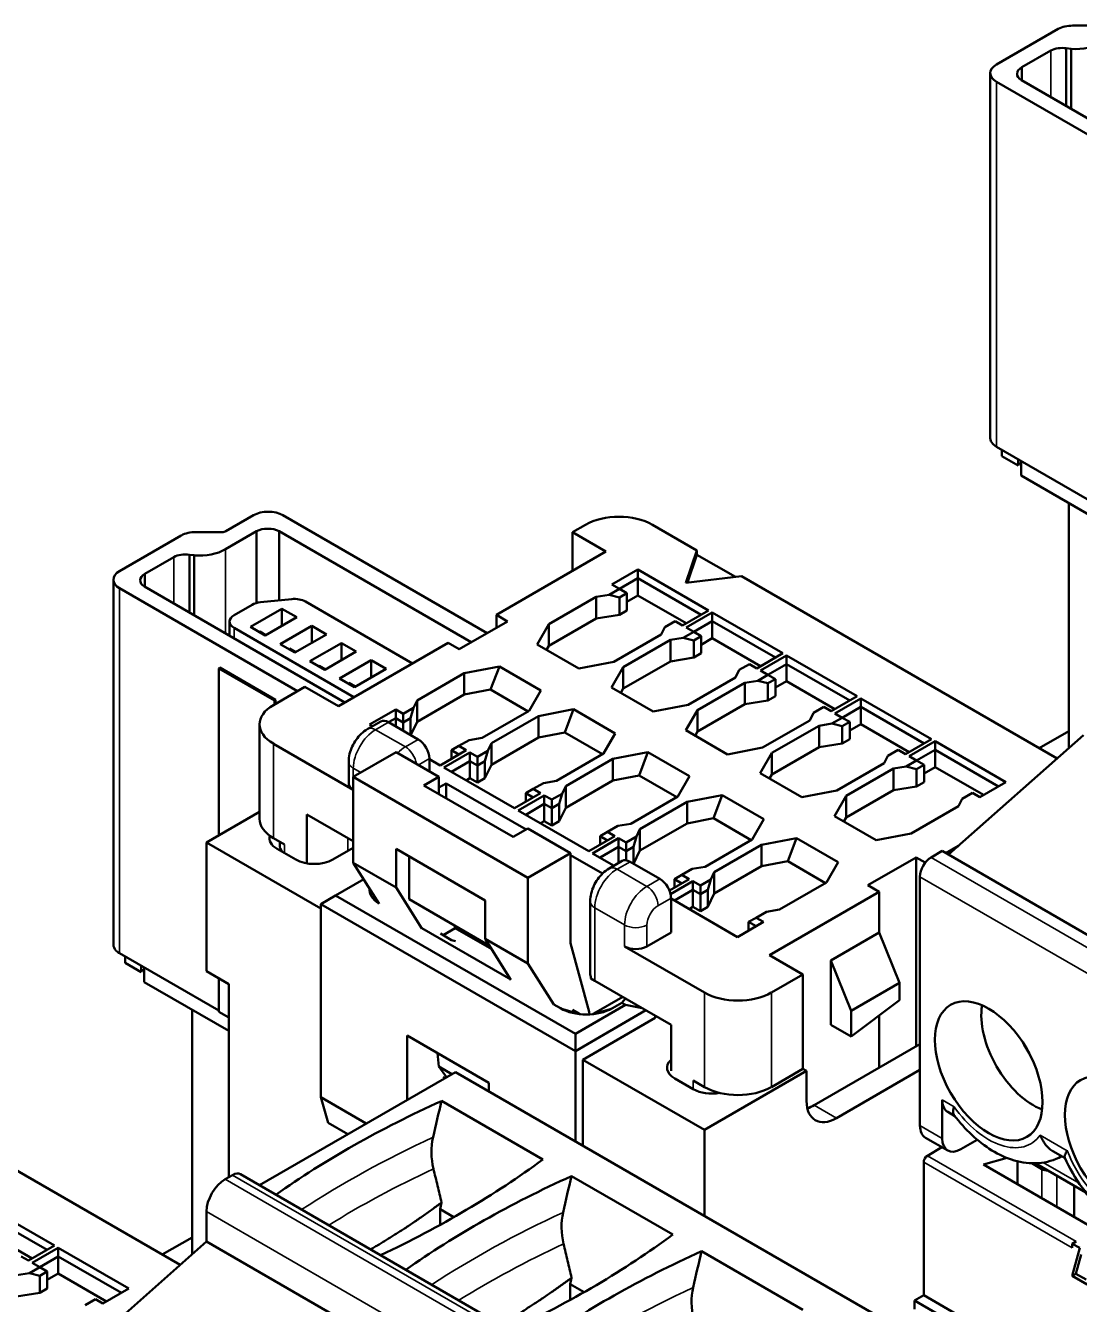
# Model space of a CAD drawing. Header units: millimetres. Extents: x 3118 to 4801, y 919 to 1849.
# Drawn here: x 4009.22 to 4029.27, y 1697.5 to 1721.82 of the extents above; entities that cross this region are included whole.
import ezdxf

# ---------------------------------------------------------------- set-up
doc = ezdxf.new("R2010")
doc.units = ezdxf.units.MM
doc.header["$LTSCALE"] = 1.8
doc.layers.add('외형선(ISO)', color=7, linetype='Continuous', lineweight=50)
doc.layers.add('좁은 외형선(ISO)', color=7, linetype='Continuous', lineweight=35)

msp = doc.modelspace()

# ---------------------------------------------------------------- linework, layer by layer
at = {"layer": '외형선(ISO)'}
for p, q in [((4027.693, 1721.079), (4028.871, 1721.759)), ((4029.646, 1721.821), (4029.145, 1721.822)), ((4028.178, 1721.028), (4028.729, 1721.346)), ((4029.024, 1721.39), (4029.024, 1720.292)), ((4029.024, 1721.39), (4029.117, 1721.379)), ((4029.117, 1721.379), (4029.117, 1720.239)), ((4027.577, 1720.917), (4027.577, 1713.974)), ((4028.178, 1721.028), (4028.178, 1720.781)), ((4031.083, 1718.797), (4027.696, 1720.753)), ((4031.984, 1718.583), (4028.173, 1720.784)), ((4027.696, 1713.808), (4029.584, 1712.719)), ((4027.8, 1713.629), (4027.8, 1713.749)), ((4028.105, 1713.453), (4027.8, 1713.629)), ((4028.105, 1713.573), (4028.105, 1713.453)), ((4028.165, 1713.538), (4028.165, 1713.262)), ((4028.165, 1713.262), (4029.775, 1712.332)), ((4029.075, 1712.737), (4029.075, 1708.081)), ((4013.555, 1712.507), (4013.03, 1712.204)), ((4014.117, 1712.507), (4018.001, 1710.265)), ((4011.006, 1711.444), (4012.183, 1712.124)), ((4012.959, 1712.186), (4012.457, 1712.187)), ((4013.021, 1711.86), (4013.615, 1712.203)), ((4013.615, 1712.203), (4013.615, 1710.838)), ((4014.043, 1712.203), (4014.043, 1710.889)), ((4014.043, 1712.203), (4017.701, 1710.091)), ((4019.875, 1712.327), (4019.628, 1712.184)), ((4019.628, 1711.449), (4019.628, 1712.184)), ((4019.628, 1712.184), (4020.264, 1711.816)), ((4021.148, 1712.327), (4021.996, 1711.837)), ((4011.49, 1711.393), (4012.041, 1711.712)), ((4012.336, 1711.756), (4012.336, 1710.658)), ((4012.336, 1711.756), (4012.429, 1711.745)), ((4012.429, 1711.745), (4012.429, 1710.604)), ((4018.178, 1710.612), (4020.264, 1711.816)), ((4021.996, 1711.837), (4021.784, 1711.224)), ((4021.996, 1711.755), (4021.814, 1711.228)), ((4021.996, 1711.837), (4021.996, 1711.755)), ((4022.727, 1711.333), (4021.996, 1711.755)), ((4011.49, 1711.393), (4011.49, 1711.146)), ((4020.872, 1711.473), (4020.377, 1711.188)), ((4022.216, 1710.698), (4020.872, 1711.473)), ((4020.872, 1711.473), (4020.872, 1711.31)), ((4010.89, 1711.282), (4010.89, 1704.34)), ((4015.297, 1708.948), (4011.485, 1711.149)), ((4020.377, 1711.188), (4020.519, 1711.106)), ((4020.872, 1711.31), (4020.519, 1711.106)), ((4020.872, 1711.31), (4020.872, 1710.983)), ((4022.074, 1710.616), (4020.872, 1711.31)), ((4021.784, 1711.224), (4022.845, 1711.347)), ((4022.845, 1711.347), (4028.848, 1707.881)), ((4014.395, 1709.163), (4011.009, 1711.118)), ((4014.284, 1710.914), (4013.69, 1710.853)), ((4019.179, 1710.434), (4020.077, 1710.953)), ((4020.322, 1710.993), (4020.077, 1710.953)), ((4020.077, 1710.953), (4020.077, 1710.545)), ((4020.519, 1711.106), (4020.322, 1710.993)), ((4020.322, 1710.993), (4020.519, 1710.943)), ((4020.519, 1711.106), (4020.66, 1711.024)), ((4020.66, 1711.024), (4020.519, 1710.943)), ((4020.519, 1710.943), (4020.519, 1710.616)), ((4020.66, 1711.024), (4020.66, 1710.698)), ((4020.872, 1710.983), (4020.66, 1710.861)), ((4021.791, 1710.453), (4020.872, 1710.983)), ((4013.531, 1710.804), (4013.19, 1710.607)), ((4013.497, 1710.383), (4014.098, 1710.73)), ((4014.098, 1710.404), (4014.098, 1710.73)), ((4014.098, 1710.73), (4014.381, 1710.567)), ((4016.581, 1709.69), (4014.546, 1710.864)), ((4020.66, 1710.698), (4020.519, 1710.616)), ((4021.721, 1710.412), (4022.216, 1710.698)), ((4022.286, 1710.657), (4021.791, 1710.371)), ((4023.63, 1709.881), (4022.286, 1710.657)), ((4022.286, 1710.657), (4022.286, 1710.494)), ((4013.103, 1710.485), (4013.103, 1710.215)), ((4014.381, 1710.567), (4013.78, 1710.22)), ((4014.063, 1710.057), (4014.664, 1710.404)), ((4014.664, 1710.077), (4014.664, 1710.404)), ((4014.664, 1710.404), (4014.947, 1710.241)), ((4017.471, 1709.959), (4018.39, 1710.489)), ((4018.178, 1710.612), (4018.178, 1710.367)), ((4018.39, 1710.489), (4018.178, 1710.612)), ((4018.956, 1710.049), (4019.179, 1710.434)), ((4019.179, 1710.026), (4020.077, 1710.545)), ((4019.179, 1710.434), (4019.179, 1710.026)), ((4020.519, 1710.616), (4020.077, 1710.545)), ((4021.383, 1710.38), (4021.579, 1710.494)), ((4021.579, 1710.494), (4021.721, 1710.412)), ((4022.286, 1710.494), (4021.933, 1710.289)), ((4022.286, 1710.494), (4022.286, 1710.167)), ((4023.488, 1709.8), (4022.286, 1710.494)), ((4013.19, 1710.364), (4015.469, 1709.048)), ((4013.78, 1710.22), (4013.497, 1710.383)), ((4013.675, 1710.297), (4013.66, 1710.289)), ((4013.675, 1710.297), (4013.794, 1710.228)), ((4014.947, 1710.241), (4014.345, 1709.894)), ((4021.314, 1710.238), (4020.416, 1709.72)), ((4021.314, 1710.238), (4021.383, 1710.38)), ((4021.736, 1710.176), (4021.491, 1710.136)), ((4021.933, 1710.289), (4021.736, 1710.176)), ((4021.736, 1710.176), (4021.933, 1710.126)), ((4021.791, 1710.371), (4021.933, 1710.289)), ((4021.933, 1710.289), (4022.074, 1710.208)), ((4022.074, 1710.208), (4021.933, 1710.126)), ((4022.074, 1710.208), (4022.074, 1709.881)), ((4022.286, 1710.167), (4022.074, 1710.044)), ((4023.206, 1709.636), (4022.286, 1710.167)), ((4014.345, 1709.894), (4014.063, 1710.057)), ((4014.24, 1709.971), (4014.226, 1709.962)), ((4014.24, 1709.971), (4014.36, 1709.902)), ((4014.628, 1709.73), (4015.229, 1710.077)), ((4015.512, 1709.914), (4014.911, 1709.567)), ((4015.173, 1708.877), (4017.259, 1710.081)), ((4015.229, 1709.751), (4015.229, 1710.077)), ((4015.229, 1710.077), (4015.512, 1709.914)), ((4017.259, 1710.081), (4017.471, 1709.959)), ((4019.748, 1709.591), (4018.956, 1710.049)), ((4019.133, 1709.947), (4019.179, 1710.026)), ((4020.593, 1709.618), (4021.491, 1710.136)), ((4021.491, 1710.136), (4021.491, 1709.728)), ((4021.933, 1710.126), (4021.933, 1709.8)), ((4014.911, 1709.567), (4014.628, 1709.73)), ((4015.194, 1709.404), (4015.795, 1709.751)), ((4015.795, 1709.424), (4015.795, 1709.751)), ((4015.795, 1709.751), (4016.078, 1709.587)), ((4020.416, 1709.72), (4019.748, 1709.591)), ((4020.593, 1709.21), (4021.491, 1709.728)), ((4021.933, 1709.8), (4021.491, 1709.728)), ((4022.074, 1709.881), (4021.933, 1709.8)), ((4022.797, 1709.564), (4022.993, 1709.677)), ((4022.993, 1709.677), (4023.135, 1709.595)), ((4023.135, 1709.595), (4023.63, 1709.881)), ((4023.701, 1709.84), (4023.206, 1709.555)), ((4023.701, 1709.677), (4023.347, 1709.473)), ((4025.044, 1709.065), (4023.701, 1709.84)), ((4023.701, 1709.84), (4023.701, 1709.677)), ((4023.701, 1709.677), (4023.701, 1709.35)), ((4024.903, 1708.983), (4023.701, 1709.677)), ((4012.917, 1709.608), (4012.896, 1709.595)), ((4012.896, 1709.595), (4013.957, 1708.983)), ((4012.896, 1706.419), (4012.896, 1709.595)), ((4012.917, 1709.608), (4013.978, 1708.995)), ((4014.806, 1709.644), (4014.792, 1709.636)), ((4014.806, 1709.644), (4014.925, 1709.575)), ((4016.078, 1709.587), (4015.477, 1709.24)), ((4016.668, 1708.985), (4017.566, 1709.504)), ((4017.566, 1709.504), (4018.235, 1709.632)), ((4017.566, 1709.504), (4017.566, 1709.095)), ((4018.065, 1709.191), (4018.235, 1709.632)), ((4018.235, 1709.632), (4019.027, 1709.175)), ((4020.37, 1709.232), (4020.593, 1709.618)), ((4020.593, 1709.618), (4020.593, 1709.21)), ((4022.728, 1709.422), (4021.83, 1708.903)), ((4022.728, 1709.422), (4022.797, 1709.564)), ((4023.347, 1709.473), (4023.151, 1709.36)), ((4023.206, 1709.555), (4023.347, 1709.473)), ((4023.347, 1709.473), (4023.488, 1709.391)), ((4014.536, 1709.244), (4013.935, 1708.897)), ((4014.536, 1709.244), (4015.173, 1708.877)), ((4015.477, 1709.24), (4015.194, 1709.404)), ((4015.372, 1709.317), (4015.358, 1709.309)), ((4015.372, 1709.317), (4015.491, 1709.248)), ((4017.566, 1709.095), (4018.065, 1709.191)), ((4018.065, 1709.191), (4018.783, 1708.777)), ((4021.162, 1708.775), (4020.37, 1709.232)), ((4020.547, 1709.13), (4020.593, 1709.21)), ((4022.007, 1708.801), (4022.905, 1709.32)), ((4023.151, 1709.36), (4022.905, 1709.32)), ((4022.905, 1709.32), (4022.905, 1708.912)), ((4023.151, 1709.36), (4023.347, 1709.31)), ((4023.488, 1709.391), (4023.347, 1709.31)), ((4023.347, 1709.31), (4023.347, 1708.983)), ((4023.488, 1709.391), (4023.488, 1709.065)), ((4023.701, 1709.35), (4023.488, 1709.228)), ((4024.62, 1708.82), (4023.701, 1709.35)), ((4013.957, 1708.983), (4013.978, 1708.995)), ((4013.957, 1708.909), (4013.957, 1708.983)), ((4013.978, 1708.995), (4013.978, 1708.922)), ((4016.668, 1708.985), (4016.6, 1708.843)), ((4016.668, 1708.577), (4017.566, 1709.095)), ((4016.668, 1708.985), (4016.668, 1708.577)), ((4019.027, 1709.175), (4018.804, 1708.789)), ((4023.347, 1708.983), (4022.905, 1708.912)), ((4023.488, 1709.065), (4023.347, 1708.983)), ((4024.549, 1708.779), (4025.044, 1709.065)), ((4025.115, 1709.024), (4024.62, 1708.738)), ((4026.458, 1708.248), (4025.115, 1709.024)), ((4025.115, 1709.024), (4025.115, 1708.861)), ((4016.262, 1708.812), (4015.767, 1708.526)), ((4016.403, 1708.73), (4016.262, 1708.812)), ((4016.262, 1708.812), (4016.262, 1708.648)), ((4016.6, 1708.843), (4016.403, 1708.73)), ((4016.403, 1708.73), (4016.403, 1708.567)), ((4016.6, 1708.843), (4016.545, 1708.648)), ((4018.804, 1708.789), (4017.906, 1708.271)), ((4018.981, 1708.687), (4019.649, 1708.816)), ((4019.479, 1708.375), (4019.649, 1708.816)), ((4019.649, 1708.816), (4020.441, 1708.358)), ((4021.83, 1708.903), (4021.162, 1708.775)), ((4021.784, 1708.416), (4022.007, 1708.801)), ((4022.007, 1708.393), (4022.905, 1708.912)), ((4022.007, 1708.801), (4022.007, 1708.393)), ((4024.143, 1708.605), (4024.211, 1708.747)), ((4024.211, 1708.747), (4024.408, 1708.861)), ((4024.408, 1708.861), (4024.549, 1708.779)), ((4024.62, 1708.738), (4024.761, 1708.656)), ((4025.115, 1708.861), (4024.761, 1708.656)), ((4025.115, 1708.861), (4025.115, 1708.534)), ((4026.317, 1708.167), (4025.115, 1708.861)), ((4013.672, 1706.734), (4013.672, 1708.53)), ((4015.73, 1708.443), (4015.977, 1708.586)), ((4015.767, 1708.526), (4015.82, 1708.495)), ((4016.262, 1708.648), (4016.127, 1708.571)), ((4016.693, 1708.244), (4016.127, 1708.571)), ((4016.262, 1708.648), (4016.262, 1708.493)), ((4016.403, 1708.567), (4016.262, 1708.648)), ((4016.545, 1708.648), (4016.403, 1708.567)), ((4016.403, 1708.567), (4016.403, 1708.412)), ((4016.545, 1708.648), (4016.545, 1708.33)), ((4016.668, 1708.577), (4016.548, 1708.328)), ((4018.083, 1708.169), (4018.981, 1708.687)), ((4018.981, 1708.687), (4018.981, 1708.279)), ((4024.143, 1708.605), (4023.245, 1708.087)), ((4023.421, 1707.985), (4024.319, 1708.503)), ((4024.565, 1708.543), (4024.319, 1708.503)), ((4024.319, 1708.503), (4024.319, 1708.095)), ((4024.761, 1708.656), (4024.565, 1708.543)), ((4024.565, 1708.543), (4024.761, 1708.493)), ((4024.761, 1708.656), (4024.903, 1708.575)), ((4024.903, 1708.575), (4024.761, 1708.493)), ((4024.761, 1708.493), (4024.761, 1708.167)), ((4024.903, 1708.575), (4024.903, 1708.248)), ((4025.115, 1708.534), (4024.903, 1708.412)), ((4026.034, 1708.003), (4025.115, 1708.534)), ((4017.464, 1708.118), (4017.66, 1708.231)), ((4017.66, 1708.231), (4017.906, 1708.271)), ((4018.083, 1707.76), (4018.981, 1708.279)), ((4018.981, 1708.279), (4019.479, 1708.375)), ((4019.479, 1708.375), (4020.197, 1707.96)), ((4020.441, 1708.358), (4020.218, 1707.973)), ((4022.576, 1707.958), (4021.784, 1708.416)), ((4021.961, 1708.314), (4022.007, 1708.393)), ((4024.903, 1708.248), (4024.761, 1708.167)), ((4025.963, 1707.962), (4026.458, 1708.248)), ((4026.529, 1708.207), (4026.034, 1707.922)), ((4027.873, 1707.432), (4026.529, 1708.207)), ((4026.529, 1708.207), (4026.529, 1708.044)), ((4026.785, 1706.051), (4029.35, 1708.326)), ((4029.075, 1708.403), (4028.509, 1708.077)), ((4015.456, 1707.285), (4013.935, 1708.162)), ((4016.269, 1707.999), (4015.456, 1707.53)), ((4016.269, 1707.999), (4017.082, 1707.53)), ((4017.11, 1707.75), (4017.605, 1708.036)), ((4017.676, 1707.995), (4017.181, 1707.709)), ((4017.464, 1708.118), (4017.322, 1708.036)), ((4017.322, 1708.036), (4017.322, 1707.873)), ((4017.464, 1707.954), (4017.322, 1708.036)), ((4017.605, 1708.036), (4017.464, 1708.118)), ((4017.817, 1707.913), (4017.676, 1707.995)), ((4017.676, 1707.995), (4017.676, 1707.832)), ((4018.014, 1708.027), (4017.817, 1707.913)), ((4018.014, 1708.027), (4017.959, 1707.832)), ((4018.083, 1708.169), (4018.014, 1708.027)), ((4018.083, 1708.169), (4018.083, 1707.76)), ((4020.218, 1707.973), (4019.32, 1707.454)), ((4020.395, 1707.871), (4021.063, 1707.999)), ((4020.893, 1707.558), (4021.063, 1707.999)), ((4021.063, 1707.999), (4021.855, 1707.542)), ((4023.245, 1708.087), (4022.576, 1707.958)), ((4023.199, 1707.599), (4023.421, 1707.985)), ((4023.421, 1707.577), (4024.319, 1708.095)), ((4023.421, 1707.985), (4023.421, 1707.577)), ((4024.761, 1708.167), (4024.319, 1708.095)), ((4025.626, 1707.931), (4025.822, 1708.044)), ((4025.822, 1708.044), (4025.963, 1707.962)), ((4026.529, 1708.044), (4026.175, 1707.84)), ((4027.731, 1707.35), (4026.529, 1708.044)), ((4026.529, 1708.044), (4026.529, 1707.717)), ((4015.368, 1707.407), (4015.368, 1707.815)), ((4016.905, 1707.632), (4016.905, 1707.877)), ((4016.905, 1707.869), (4017.11, 1707.75)), ((4017.676, 1707.832), (4017.322, 1707.628)), ((4017.676, 1707.832), (4017.676, 1707.505)), ((4017.817, 1707.75), (4017.676, 1707.832)), ((4017.817, 1707.913), (4017.817, 1707.75)), ((4017.959, 1707.832), (4017.817, 1707.75)), ((4017.817, 1707.75), (4017.817, 1707.424)), ((4017.959, 1707.832), (4017.959, 1707.505)), ((4018.083, 1707.76), (4017.959, 1707.505)), ((4019.497, 1707.352), (4020.395, 1707.871)), ((4020.395, 1707.871), (4020.395, 1707.462)), ((4025.557, 1707.789), (4024.659, 1707.27)), ((4025.557, 1707.789), (4025.626, 1707.931)), ((4025.979, 1707.727), (4025.734, 1707.687)), ((4026.175, 1707.84), (4025.979, 1707.727)), ((4025.979, 1707.727), (4026.175, 1707.677)), ((4026.034, 1707.922), (4026.175, 1707.84)), ((4026.175, 1707.84), (4026.317, 1707.758)), ((4026.317, 1707.758), (4026.175, 1707.677)), ((4026.317, 1707.758), (4026.317, 1707.432)), ((4026.529, 1707.717), (4026.317, 1707.595)), ((4027.448, 1707.187), (4026.529, 1707.717)), ((4015.456, 1707.53), (4018.779, 1705.611)), ((4015.456, 1707.53), (4015.456, 1705.897)), ((4017.082, 1707.53), (4016.799, 1707.366)), ((4017.082, 1707.203), (4017.082, 1707.53)), ((4017.181, 1707.709), (4018.525, 1706.934)), ((4017.676, 1707.505), (4017.605, 1707.464)), ((4017.817, 1707.424), (4017.676, 1707.505)), ((4017.959, 1707.505), (4017.817, 1707.424)), ((4020.395, 1707.462), (4020.893, 1707.558)), ((4020.893, 1707.558), (4021.611, 1707.144)), ((4021.855, 1707.542), (4021.632, 1707.156)), ((4023.991, 1707.142), (4023.199, 1707.599)), ((4023.375, 1707.497), (4023.421, 1707.577)), ((4024.836, 1707.168), (4025.734, 1707.687)), ((4025.734, 1707.687), (4025.734, 1707.279)), ((4026.175, 1707.677), (4026.175, 1707.35)), ((4016.799, 1707.366), (4018.496, 1706.387)), ((4017.082, 1707.326), (4017.224, 1707.407)), ((4018.744, 1706.529), (4017.224, 1707.407)), ((4017.224, 1707.407), (4017.224, 1707.121)), ((4018.878, 1707.301), (4018.737, 1707.219)), ((4018.878, 1707.301), (4019.075, 1707.414)), ((4019.02, 1707.219), (4018.878, 1707.301)), ((4019.075, 1707.414), (4019.32, 1707.454)), ((4019.497, 1707.352), (4019.428, 1707.21)), ((4019.497, 1706.944), (4020.395, 1707.462)), ((4019.497, 1707.352), (4019.497, 1706.944)), ((4024.659, 1707.27), (4023.991, 1707.142)), ((4024.836, 1706.76), (4025.734, 1707.279)), ((4026.175, 1707.35), (4025.734, 1707.279)), ((4026.317, 1707.432), (4026.175, 1707.35)), ((4027.378, 1707.146), (4027.873, 1707.432)), ((4018.525, 1706.934), (4019.02, 1707.219)), ((4019.09, 1707.179), (4018.595, 1706.893)), ((4018.737, 1707.219), (4018.737, 1707.056)), ((4018.878, 1707.138), (4018.737, 1707.219)), ((4019.09, 1707.015), (4018.737, 1706.811)), ((4019.232, 1707.097), (4019.09, 1707.179)), ((4019.09, 1707.179), (4019.09, 1707.015)), ((4019.09, 1707.015), (4019.09, 1706.689)), ((4019.232, 1706.934), (4019.09, 1707.015)), ((4019.428, 1707.21), (4019.232, 1707.097)), ((4019.232, 1707.097), (4019.232, 1706.934)), ((4019.373, 1707.015), (4019.232, 1706.934)), ((4019.428, 1707.21), (4019.373, 1707.015)), ((4019.373, 1707.015), (4019.373, 1706.689)), ((4021.632, 1707.156), (4020.734, 1706.638)), ((4020.911, 1706.536), (4021.809, 1707.054)), ((4021.809, 1707.054), (4022.477, 1707.183)), ((4021.809, 1707.054), (4021.809, 1706.646)), ((4022.308, 1706.742), (4022.477, 1707.183)), ((4022.477, 1707.183), (4023.269, 1706.725)), ((4024.613, 1706.783), (4024.836, 1707.168)), ((4024.836, 1707.168), (4024.836, 1706.76)), ((4026.971, 1706.972), (4027.04, 1707.114)), ((4027.04, 1707.114), (4027.236, 1707.228)), ((4027.236, 1707.228), (4027.378, 1707.146)), ((4012.663, 1706.285), (4013.672, 1706.867)), ((4014.572, 1705.885), (4014.572, 1706.815)), ((4015.244, 1706.427), (4014.572, 1706.815)), ((4018.595, 1706.893), (4019.939, 1706.117)), ((4019.232, 1706.934), (4019.232, 1706.607)), ((4019.497, 1706.944), (4019.373, 1706.689)), ((4025.405, 1706.325), (4024.613, 1706.783)), ((4024.79, 1706.681), (4024.836, 1706.76)), ((4026.971, 1706.972), (4026.073, 1706.454)), ((4018.779, 1706.55), (4018.496, 1706.387)), ((4018.779, 1706.55), (4019.592, 1706.08)), ((4019.09, 1706.689), (4019.02, 1706.648)), ((4019.232, 1706.607), (4019.09, 1706.689)), ((4019.373, 1706.689), (4019.232, 1706.607)), ((4020.292, 1706.485), (4020.489, 1706.598)), ((4020.489, 1706.598), (4020.734, 1706.638)), ((4020.911, 1706.536), (4020.842, 1706.394)), ((4020.911, 1706.127), (4021.809, 1706.646)), ((4020.911, 1706.536), (4020.911, 1706.127)), ((4021.809, 1706.646), (4022.308, 1706.742)), ((4022.308, 1706.742), (4023.025, 1706.327)), ((4023.269, 1706.725), (4023.047, 1706.34)), ((4012.663, 1703.835), (4012.663, 1706.285)), ((4014.837, 1705.029), (4012.663, 1706.285)), ((4013.935, 1706.366), (4014.148, 1706.244)), ((4014.06, 1706.203), (4014.06, 1706.294)), ((4015.456, 1706.305), (4015.244, 1706.427)), ((4019.939, 1706.117), (4020.434, 1706.403)), ((4020.504, 1706.362), (4020.01, 1706.076)), ((4020.292, 1706.485), (4020.151, 1706.403)), ((4020.151, 1706.403), (4020.151, 1706.24)), ((4020.292, 1706.321), (4020.151, 1706.403)), ((4020.434, 1706.403), (4020.292, 1706.485)), ((4020.646, 1706.28), (4020.504, 1706.362)), ((4020.504, 1706.362), (4020.504, 1706.199)), ((4020.842, 1706.394), (4020.646, 1706.28)), ((4020.646, 1706.28), (4020.646, 1706.117)), ((4020.842, 1706.394), (4020.787, 1706.199)), ((4023.047, 1706.34), (4022.149, 1705.821)), ((4023.223, 1706.238), (4023.892, 1706.366)), ((4023.722, 1705.925), (4023.892, 1706.366)), ((4023.892, 1706.366), (4024.683, 1705.909)), ((4026.073, 1706.454), (4025.405, 1706.325)), ((4014.006, 1706.162), (4014.36, 1705.958)), ((4015.456, 1706.182), (4015.067, 1705.958)), ((4016.269, 1705.427), (4016.269, 1706.162)), ((4016.269, 1706.162), (4017.966, 1705.182)), ((4016.516, 1706.019), (4016.516, 1705.203)), ((4019.592, 1706.08), (4018.779, 1705.611)), ((4019.592, 1704.366), (4019.592, 1706.08)), ((4020.197, 1705.69), (4019.592, 1706.04)), ((4020.01, 1706.076), (4020.417, 1705.841)), ((4020.504, 1706.199), (4020.151, 1705.995)), ((4020.504, 1706.199), (4020.504, 1705.892)), ((4020.646, 1706.117), (4020.504, 1706.199)), ((4020.787, 1706.199), (4020.646, 1706.117)), ((4020.646, 1706.117), (4020.646, 1705.945)), ((4020.787, 1706.199), (4020.787, 1705.88)), ((4020.911, 1706.127), (4020.79, 1705.879)), ((4022.325, 1705.719), (4023.223, 1706.238)), ((4023.223, 1706.238), (4023.223, 1705.829)), ((4026.451, 1705.999), (4026.663, 1706.121)), ((4036.704, 1700.324), (4026.663, 1706.121)), ((4026.975, 1706.22), (4026.734, 1706.08)), ((4015.456, 1705.897), (4016.269, 1705.427)), ((4015.456, 1705.897), (4015.946, 1705.118)), ((4020.326, 1705.789), (4020.574, 1705.932)), ((4020.724, 1705.917), (4021.289, 1705.591)), ((4021.707, 1705.668), (4021.903, 1705.781)), ((4021.903, 1705.781), (4022.149, 1705.821)), ((4022.325, 1705.311), (4023.223, 1705.829)), ((4023.223, 1705.829), (4023.722, 1705.925)), ((4023.722, 1705.925), (4024.44, 1705.511)), ((4024.683, 1705.909), (4024.461, 1705.523)), ((4026.168, 1705.999), (4025.249, 1705.468)), ((4026.168, 1705.999), (4026.168, 1702.406)), ((4026.341, 1705.899), (4026.168, 1705.999)), ((4015.12, 1705.274), (4015.654, 1705.582)), ((4018.779, 1705.611), (4018.779, 1703.978)), ((4021.47, 1705.368), (4021.848, 1705.586)), ((4021.919, 1705.546), (4021.492, 1705.299)), ((4021.707, 1705.668), (4021.565, 1705.586)), ((4021.565, 1705.586), (4021.565, 1705.423)), ((4021.707, 1705.505), (4021.565, 1705.586)), ((4021.848, 1705.586), (4021.707, 1705.668)), ((4022.06, 1705.464), (4021.919, 1705.546)), ((4021.919, 1705.546), (4021.919, 1705.382)), ((4022.257, 1705.577), (4022.06, 1705.464)), ((4022.257, 1705.577), (4022.202, 1705.382)), ((4022.325, 1705.719), (4022.257, 1705.577)), ((4022.325, 1705.719), (4022.325, 1705.311)), ((4026.239, 1700.896), (4026.239, 1705.631)), ((4016.269, 1705.427), (4016.759, 1704.649)), ((4021.919, 1705.382), (4021.565, 1705.178)), ((4022.06, 1705.301), (4021.919, 1705.382)), ((4021.919, 1705.382), (4021.919, 1705.056)), ((4022.06, 1705.464), (4022.06, 1705.301)), ((4022.202, 1705.382), (4022.06, 1705.301)), ((4022.06, 1705.301), (4022.06, 1704.974)), ((4022.202, 1705.382), (4022.202, 1705.056)), ((4022.325, 1705.311), (4022.202, 1705.056)), ((4025.461, 1705.346), (4023.375, 1704.141)), ((4024.461, 1705.523), (4023.563, 1705.005)), ((4025.249, 1705.468), (4025.461, 1705.346)), ((4025.461, 1705.346), (4025.461, 1704.57)), ((4015.12, 1705.274), (4014.837, 1705.111)), ((4019.681, 1702.314), (4014.837, 1705.111)), ((4014.837, 1701.437), (4014.837, 1705.111)), ((4019.681, 1702.641), (4015.12, 1705.274)), ((4016.516, 1705.203), (4018.047, 1704.319)), ((4017.966, 1704.447), (4017.966, 1705.182)), ((4019.964, 1703.774), (4019.964, 1705.162)), ((4021.502, 1704.57), (4021.502, 1705.223)), ((4021.502, 1705.215), (4022.767, 1704.484)), ((4021.919, 1705.056), (4021.848, 1705.015)), ((4022.06, 1704.974), (4021.919, 1705.056)), ((4022.202, 1705.056), (4022.06, 1704.974)), ((4023.121, 1704.852), (4022.979, 1704.77)), ((4023.121, 1704.852), (4023.317, 1704.965)), ((4023.262, 1704.77), (4023.121, 1704.852)), ((4023.317, 1704.965), (4023.563, 1705.005)), ((4018.453, 1703.674), (4016.762, 1704.65)), ((4017.168, 1704.518), (4017.397, 1704.65)), ((4017.397, 1704.65), (4017.383, 1704.702)), ((4018.09, 1704.25), (4017.397, 1704.65)), ((4021.042, 1704.305), (4021.502, 1704.57)), ((4022.767, 1704.484), (4023.262, 1704.77)), ((4023.121, 1704.688), (4022.979, 1704.77)), ((4022.979, 1704.77), (4022.979, 1704.607)), ((4025.461, 1704.57), (4024.542, 1704.039)), ((4025.461, 1704.57), (4025.85, 1703.611)), ((4017.115, 1704.548), (4017.327, 1704.426)), ((4017.398, 1704.405), (4017.327, 1704.426)), ((4017.966, 1704.447), (4018.456, 1703.669)), ((4017.966, 1704.447), (4018.779, 1703.978)), ((4019.946, 1703.059), (4019.592, 1704.366)), ((4011.009, 1704.174), (4012.896, 1703.084)), ((4011.112, 1703.994), (4011.112, 1704.114)), ((4022.138, 1703.427), (4020.618, 1704.305)), ((4024.012, 1703.774), (4023.375, 1704.141)), ((4011.417, 1703.818), (4011.112, 1703.994)), ((4011.417, 1703.938), (4011.417, 1703.818)), ((4011.477, 1703.903), (4011.477, 1703.627)), ((4012.663, 1703.835), (4013.087, 1703.59)), ((4018.779, 1703.978), (4019.269, 1703.2)), ((4024.542, 1704.039), (4024.542, 1702.814)), ((4024.931, 1703.08), (4024.542, 1704.039)), ((4011.477, 1703.627), (4013.087, 1702.698)), ((4012.896, 1703.063), (4012.896, 1703.7)), ((4013.087, 1699.916), (4013.087, 1703.59)), ((4019.974, 1703.696), (4019.974, 1703.729)), ((4019.974, 1703.696), (4020.052, 1703.651)), ((4020.052, 1703.651), (4020.83, 1703.202)), ((4024.012, 1703.774), (4023.411, 1703.427)), ((4024.012, 1701.978), (4024.012, 1703.774)), ((4025.85, 1703.611), (4024.931, 1703.08)), ((4025.85, 1703.284), (4025.85, 1703.611)), ((4020.582, 1703.345), (4020.032, 1703.028)), ((4012.387, 1703.102), (4012.387, 1698.447)), ((4019.396, 1703.13), (4019.272, 1703.201)), ((4019.626, 1703.099), (4019.749, 1703.028)), ((4019.681, 1702.641), (4020.635, 1703.192)), ((4020.565, 1703.233), (4020.386, 1703.13)), ((4020.565, 1703.233), (4020.635, 1703.315)), ((4020.565, 1703.233), (4020.635, 1703.192)), ((4020.953, 1703.131), (4020.635, 1703.192)), ((4021.502, 1702.814), (4020.83, 1703.202)), ((4024.931, 1702.59), (4025.85, 1703.284)), ((4013.087, 1702.953), (4012.896, 1703.063)), ((4019.681, 1702.314), (4021.024, 1703.09)), ((4019.822, 1702.151), (4021.201, 1702.947)), ((4019.952, 1703.013), (4019.946, 1703.059)), ((4021.201, 1702.988), (4021.201, 1702.947)), ((4024.931, 1703.08), (4024.931, 1702.59)), ((4025.461, 1702.99), (4025.461, 1701.998)), ((4016.481, 1701.386), (4016.481, 1702.61)), ((4018.037, 1701.712), (4016.481, 1702.61)), ((4019.681, 1702.314), (4019.681, 1702.641)), ((4021.502, 1702.814), (4021.502, 1701.936)), ((4024.542, 1702.814), (4024.931, 1702.59)), ((4024.224, 1701.283), (4026.239, 1702.447)), ((4028.225, 1702.434), (4028.317, 1702.274)), ((4017.081, 1702.019), (4017.056, 1702.278)), ((4019.681, 1700.6), (4019.681, 1702.314)), ((4022.138, 1700.814), (4019.822, 1702.151)), ((4019.822, 1702.151), (4019.822, 1700.518)), ((4013.67, 1699.762), (4017.4, 1701.916)), ((4017.33, 1701.875), (4017.081, 1702.019)), ((4017.23, 1701.818), (4017.081, 1702.019)), ((4017.4, 1701.916), (4027.441, 1696.119)), ((4022.138, 1700.814), (4024.082, 1701.937)), ((4023.411, 1701.63), (4024.012, 1701.978)), ((4024.082, 1701.937), (4024.012, 1701.978)), ((4024.082, 1701.937), (4024.082, 1701.365)), ((4024.648, 1701.039), (4026.239, 1701.957)), ((4006.157, 1701.712), (4012.161, 1698.246)), ((4017.166, 1701.823), (4017.203, 1701.802)), ((4018.037, 1701.549), (4018.037, 1701.712)), ((4021.572, 1701.794), (4021.926, 1701.59)), ((4021.926, 1701.753), (4022.138, 1701.63)), ((4015.703, 1700.936), (4014.837, 1701.437)), ((4014.978, 1700.947), (4014.837, 1701.437)), ((4017.133, 1701.365), (4019.062, 1700.252)), ((4026.663, 1700.651), (4026.663, 1701.386)), ((4026.901, 1701.079), (4026.767, 1701.157)), ((4015.35, 1700.732), (4014.978, 1700.947)), ((4022.138, 1699.181), (4022.138, 1700.814)), ((4026.343, 1700.667), (4026.767, 1700.422)), ((4026.658, 1700.485), (4026.381, 1700.324)), ((4027.33, 1700.627), (4027.017, 1700.447)), ((4026.31, 1697.67), (4026.31, 1700.202)), ((4027.896, 1700.282), (4027.448, 1700.157)), ((4028.095, 1699.783), (4028.095, 1700.219)), ((4028.558, 1700.071), (4028.368, 1700.181)), ((4028.433, 1700.181), (4029.396, 1699.625)), ((4029.001, 1700.275), (4028.766, 1700.411)), ((4013.016, 1699.875), (4013.158, 1699.957)), ((4013.308, 1699.972), (4023.349, 1694.174)), ((4019.608, 1699.936), (4021.536, 1698.823)), ((4027.448, 1700.157), (4029.555, 1698.94)), ((4029.174, 1699.161), (4029.174, 1699.753)), ((4009.771, 1698.614), (4008.427, 1699.389)), ((4009.629, 1698.532), (4008.427, 1699.226)), ((4012.663, 1698.691), (4012.663, 1699.263)), ((4017.11, 1699.308), (4017.136, 1699.433)), ((4017.11, 1699.01), (4017.11, 1699.308)), ((4017.372, 1699.157), (4017.11, 1699.308)), ((4009.346, 1698.369), (4008.427, 1698.899)), ((4012.387, 1698.769), (4011.821, 1698.442)), ((4009.276, 1698.328), (4009.771, 1698.614)), ((4009.841, 1698.573), (4009.346, 1698.287)), ((4011.185, 1697.797), (4009.841, 1698.573)), ((4009.841, 1698.573), (4009.841, 1698.409)), ((4010.097, 1696.416), (4012.663, 1698.691)), ((4022.704, 1692.894), (4012.663, 1698.691)), ((4022.083, 1698.507), (4024.011, 1697.394)), ((4029.138, 1698.65), (4029.209, 1698.691)), ((4029.138, 1698.65), (4029.28, 1698.569)), ((4029.138, 1698.569), (4029.138, 1698.65)), ((4029.28, 1698.569), (4029.138, 1698.038)), ((4009.134, 1698.409), (4009.276, 1698.328)), ((4009.346, 1698.287), (4009.488, 1698.205)), ((4009.841, 1698.409), (4009.488, 1698.205)), ((4011.043, 1697.715), (4009.841, 1698.409)), ((4009.841, 1698.409), (4009.841, 1698.083)), ((4029.208, 1698.079), (4029.306, 1698.442)), ((4009.291, 1698.092), (4009.046, 1698.052)), ((4009.488, 1698.205), (4009.291, 1698.092)), ((4009.291, 1698.092), (4009.488, 1698.042)), ((4009.488, 1698.205), (4009.629, 1698.124)), ((4009.629, 1698.124), (4009.488, 1698.042)), ((4009.488, 1698.042), (4009.488, 1697.715)), ((4009.629, 1698.124), (4009.629, 1697.797)), ((4009.841, 1698.083), (4009.629, 1697.96)), ((4010.761, 1697.552), (4009.841, 1698.083)), ((4019.585, 1697.879), (4019.611, 1698.004)), ((4029.138, 1698.038), (4029.208, 1698.079)), ((4029.138, 1698.038), (4029.422, 1697.874)), ((4029.403, 1697.967), (4029.208, 1698.079)), ((4009.629, 1697.797), (4009.488, 1697.715)), ((4010.69, 1697.511), (4011.185, 1697.797)), ((4019.585, 1697.581), (4019.585, 1697.879)), ((4019.847, 1697.728), (4019.585, 1697.879)), ((4009.488, 1697.715), (4009.046, 1697.644)), ((4010.352, 1697.48), (4010.548, 1697.593)), ((4010.548, 1697.593), (4010.69, 1697.511)), ((4026.133, 1697.568), (4026.31, 1697.67)), ((4033.587, 1693.265), (4026.133, 1697.568)), ((4026.133, 1697.405), (4026.133, 1697.568)), ((4033.587, 1693.469), (4026.31, 1697.67))]:
    msp.add_line(p, q, dxfattribs=at)
for centre, major_axis, ratio, start_param, end_param in [((4029.154, 1721.579), (0.42, 0), 0.577339, 1.591417, 2.30752), ((4028.943, 1721.219), (0.307, 0), 0.577339, 1.304184, 2.342493), ((4029.217, 1721.772), (0.687, 0), 0.577339, 4.565389, 5.509432), ((4027.976, 1720.917), (-0.399, 0), 0.577339, 5.500529, 7.075868), ((4028.382, 1720.904), (-0.296, 0), 0.577339, 5.474637, 7.069244), ((4027.976, 1713.974), (-0.399, 0), 0.577339, 0, 0.501485), ((4028.382, 1713.393), (-0.296, 0), 0.577339, 5.537368, 5.924459), ((4013.836, 1712.343), (0.401, 0), 0.577339, 0.792253, 2.34932), ((4020.512, 1711.959), (-0.9, 0), 0.57735, 3.926991, 5.497787), ((4012.466, 1711.945), (0.42, 0), 0.577339, 1.591417, 2.30752), ((4012.953, 1712.25), (-0.11, 0), 0.577339, 1.624021, 2.34653), ((4013.829, 1712.073), (0.31, 0), 0.577339, 0.809472, 2.332089), ((4012.53, 1712.137), (0.687, 0), 0.577339, 4.565389, 5.509432), ((4012.255, 1711.585), (0.307, 0), 0.577339, 1.304184, 2.342493), ((4011.289, 1711.282), (-0.399, 0), 0.577339, 5.500529, 7.075868), ((4011.694, 1711.27), (-0.296, 0), 0.577339, 5.474637, 7.069244), ((4014.332, 1710.742), (0.301, 0), 0.577339, 0.781105, 1.730036), ((4013.759, 1710.668), (0.327, 0), 0.577339, 1.782965, 2.342213), ((4013.4, 1710.485), (-0.297, 0), 0.577339, 5.49738, 7.068967), ((4014.572, 1708.53), (-0.9, 0), 0.57735, 5.497787, 7.068583), ((4016.127, 1708.326), (-0.15, 0.26), 0.57735, 5.497787, 6.283185), ((4016.693, 1707.999), (0.15, -0.26), 0.57735, 0.785398, 2.356194), ((4015.668, 1707.407), (-0.3, 0), 0.57735, 0, 0.785398), ((4014.572, 1706.734), (-0.9, 0), 0.57735, 0, 0.785398), ((4014.36, 1706.366), (-0.5, 0), 0.57735, 6.126157, 7.068583), ((4014.36, 1706.203), (-0.3, 0), 0.57735, 0, 0.785398), ((4014.713, 1706.162), (0.5, 0), 0.57735, 3.926991, 5.497787), ((4020.724, 1705.672), (-0.15, 0.26), 0.57735, 5.497787, 6.283185), ((4026.451, 1705.754), (-0.15, -0.26), 0.57735, 3.926991, 5.497787), ((4021.289, 1705.346), (0.15, -0.26), 0.57735, 0.785398, 2.356194), ((4016.461, 1705.395), (-0.7, 0), 0.57735, 6.244873, 7.019039), ((4011.289, 1704.34), (-0.399, 0), 0.577339, 0, 0.501485), ((4020.83, 1704.427), (-0.3, 0), 0.57735, 0.785398, 2.356194), ((4011.694, 1703.758), (-0.296, 0), 0.577339, 5.537368, 5.924459), ((4020.264, 1703.774), (-0.3, 0), 0.57735, 0, 0.261799), ((4022.774, 1703.794), (0.9, 0), 0.57735, 3.926991, 5.497787), ((4019.891, 1703.415), (-0.7, 0), 0.57735, 0.785398, 2.356194), ((4028.396, 1702.427), (-0.7, 1.212), 0.57735, 0.613952, 2.52764), ((4019.891, 1703.109), (-0.2, 0), 0.57735, 0.785398, 0.919978), ((4019.891, 1703.109), (-0.2, 0), 0.57735, 2.221614, 2.356194), ((4021.926, 1701.998), (-0.5, 0), 0.57735, 5.725586, 7.068583), ((4022.279, 1701.794), (0.5, 0), 0.57735, 3.926991, 5.014964), ((4022.774, 1701.998), (-0.9, 0), 0.57735, 0.785398, 2.356194), ((4029.464, 1692.273), (-20, 0), 0.57735, 5.376697, 5.59774), ((4029.464, 1684.912), (-13.016, -69.532), 0.218386, 4.514556, 4.524759), ((4024.648, 1701.692), (-0.4, -0.693), 0.57735, 5.497787, 7.068583), ((4024.224, 1701.937), (-0.4, -0.693), 0.57735, 0.55899, 0.785398), ((4027.017, 1701.59), (-0.25, -0.433), 0.57735, 5.497787, 6.283185), ((4017.685, 1700.261), (-0.213, 0.99), 0.718086, 0.992119, 1.603505), ((4026.593, 1701.1), (-0.25, -0.433), 0.57735, 5.497787, 6.283185), ((4027.017, 1700.855), (-0.25, -0.433), 0.57735, 5.497787, 7.068583), ((4003.315, 1707.37), (20, 0), 0.57735, 5.397834, 5.618878), ((4026.381, 1700.242), (-0.05, -0.0866), 0.57735, 3.926991, 5.497787), ((4013.158, 1699.712), (0.15, 0.26), 0.57735, 0, 0.785398), ((4031.938, 1690.845), (-20, 0), 0.57735, 5.376697, 5.59774), ((4031.938, 1683.483), (-13.016, -69.532), 0.218386, 4.514556, 4.524759), ((4028.7, 1700.153), (0.2, 0), 0.57735, 3.926991, 4.616874), ((4013.016, 1699.467), (-0.25, -0.433), 0.57735, 3.926991, 5.497787), ((4020.16, 1698.832), (-0.213, 0.99), 0.718086, 0.992119, 1.603505), ((4005.79, 1705.942), (20, 0), 0.57735, 5.397834, 5.618878), ((4034.413, 1689.416), (-20, 0), 0.57735, 5.376697, 5.59774), ((4034.413, 1682.054), (-13.016, -69.532), 0.218386, 4.514556, 4.524759), ((4022.635, 1697.403), (-0.213, 0.99), 0.718086, 0.992119, 1.603505)]:
    msp.add_ellipse(centre, major_axis=major_axis, ratio=ratio, start_param=start_param, end_param=end_param, dxfattribs=at)
for centre in [(4027.547, 1701.937), (4030.022, 1700.508)]:
    msp.add_ellipse(centre, major_axis=(-0.725, 1.256), ratio=0.57735, dxfattribs=at)
for points, knots in [([(4027.627, 1713.864), (4027.629, 1713.861), (4027.631, 1713.859), (4027.651, 1713.84), (4027.672, 1713.822), (4027.694, 1713.81), (4027.695, 1713.809), (4027.696, 1713.809), (4027.696, 1713.808)], [0.08940098, 0.08940098, 0.08940098, 0.08940098, 0.09071024, 0.09071024, 0.10020269, 0.10020269, 0.10020269, 0.10049303, 0.10049303, 0.10049303, 0.10049303]), ([(4015.73, 1708.443), (4015.684, 1708.416), (4015.644, 1708.385), (4015.571, 1708.316), (4015.539, 1708.278), (4015.482, 1708.197), (4015.457, 1708.154), (4015.415, 1708.064), (4015.398, 1708.017), (4015.375, 1707.919), (4015.368, 1707.868), (4015.368, 1707.815)], [0, 0, 0, 0, 0.314159, 0.314159, 0.628319, 0.628319, 0.942478, 0.942478, 1.256637, 1.256637, 1.570796, 1.570796, 1.570796, 1.570796]), ([(4020.326, 1705.789), (4020.28, 1705.763), (4020.24, 1705.731), (4020.167, 1705.662), (4020.135, 1705.624), (4020.078, 1705.543), (4020.053, 1705.5), (4020.011, 1705.41), (4019.995, 1705.363), (4019.971, 1705.265), (4019.964, 1705.215), (4019.964, 1705.162)], [0, 0, 0, 0, 0.314159, 0.314159, 0.628319, 0.628319, 0.942478, 0.942478, 1.256637, 1.256637, 1.570796, 1.570796, 1.570796, 1.570796]), ([(4010.939, 1704.229), (4010.941, 1704.227), (4010.943, 1704.224), (4010.963, 1704.205), (4010.984, 1704.188), (4011.007, 1704.175), (4011.007, 1704.175), (4011.008, 1704.174), (4011.009, 1704.174)], [0.08940098, 0.08940098, 0.08940098, 0.08940098, 0.09071024, 0.09071024, 0.10020269, 0.10020269, 0.10020269, 0.10049303, 0.10049303, 0.10049303, 0.10049303]), ([(4026.888, 1701.256), (4026.884, 1701.245), (4026.881, 1701.235), (4026.879, 1701.224), (4026.876, 1701.214), (4026.874, 1701.204), (4026.873, 1701.194), (4026.872, 1701.185), (4026.871, 1701.176), (4026.871, 1701.167), (4026.871, 1701.158), (4026.871, 1701.15), (4026.872, 1701.142), (4026.873, 1701.134), (4026.875, 1701.127), (4026.877, 1701.12), (4026.879, 1701.113), (4026.882, 1701.106), (4026.886, 1701.1), (4026.887, 1701.098), (4026.889, 1701.095), (4026.891, 1701.092)], [0, 0, 0, 0, 0.0500439, 0.0500439, 0.0500439, 0.1003298, 0.1003298, 0.1003298, 0.1506336, 0.1506336, 0.1506336, 0.2007383, 0.2007383, 0.2007383, 0.2507413, 0.2507413, 0.2507413, 0.3010207, 0.3010207, 0.3010207, 0.3259682, 0.3259682, 0.3259682, 0.3259682]), ([(4026.891, 1701.092), (4026.994, 1700.957), (4027.106, 1700.832), (4027.346, 1700.608), (4027.474, 1700.509), (4027.743, 1700.344), (4027.885, 1700.279), (4028.182, 1700.192), (4028.337, 1700.172), (4028.645, 1700.195), (4028.798, 1700.237), (4028.934, 1700.313), (4028.934, 1700.313), (4028.935, 1700.313)], [2.570912, 2.570912, 2.570912, 2.570912, 2.842128, 2.842128, 3.113344, 3.113344, 3.384559, 3.384559, 3.655775, 3.655775, 3.915873, 3.915873, 3.916819, 3.916819, 3.916819, 3.916819]), ([(4028.766, 1700.411), (4028.761, 1700.413), (4028.757, 1700.416), (4028.753, 1700.419), (4028.74, 1700.427), (4028.728, 1700.435), (4028.717, 1700.444), (4028.705, 1700.453), (4028.694, 1700.463), (4028.683, 1700.474), (4028.672, 1700.484), (4028.661, 1700.496), (4028.651, 1700.507), (4028.641, 1700.519), (4028.631, 1700.531), (4028.621, 1700.544), (4028.612, 1700.557), (4028.603, 1700.57), (4028.594, 1700.584), (4028.585, 1700.598), (4028.577, 1700.612), (4028.569, 1700.626), (4028.561, 1700.641), (4028.554, 1700.656), (4028.547, 1700.671), (4028.54, 1700.686), (4028.533, 1700.702), (4028.527, 1700.718)], [0.5832526, 0.5832526, 0.5832526, 0.5832526, 0.6016391, 0.6016391, 0.6016391, 0.6542184, 0.6542184, 0.6542184, 0.7068174, 0.7068174, 0.7068174, 0.759171, 0.759171, 0.759171, 0.8114111, 0.8114111, 0.8114111, 0.8636676, 0.8636676, 0.8636676, 0.9158958, 0.9158958, 0.9158958, 0.9682186, 0.9682186, 0.9682186, 1.0204727, 1.0204727, 1.0204727, 1.0204727]), ([(4028.996, 1700.286), (4028.995, 1700.288), (4028.994, 1700.291), (4028.993, 1700.295), (4028.992, 1700.299), (4028.992, 1700.305), (4028.992, 1700.31), (4028.993, 1700.316), (4028.994, 1700.322), (4028.995, 1700.328), (4028.997, 1700.335), (4028.999, 1700.341), (4029.002, 1700.348), (4029.005, 1700.356), (4029.008, 1700.363), (4029.012, 1700.371), (4029.016, 1700.378), (4029.02, 1700.386), (4029.025, 1700.395), (4029.031, 1700.403), (4029.036, 1700.412), (4029.042, 1700.42)], [0.6696626, 0.6696626, 0.6696626, 0.6696626, 0.7057633, 0.7057633, 0.7057633, 0.7581259, 0.7581259, 0.7581259, 0.8103638, 0.8103638, 0.8103638, 0.8626229, 0.8626229, 0.8626229, 0.9148484, 0.9148484, 0.9148484, 0.9671682, 0.9671682, 0.9671682, 1.0194216, 1.0194216, 1.0194216, 1.0194216]), ([(4028.996, 1700.286), (4029.086, 1700.087), (4029.197, 1699.895), (4029.453, 1699.542), (4029.597, 1699.381), (4029.912, 1699.103), (4030.081, 1698.987), (4030.443, 1698.815), (4030.635, 1698.76), (4030.996, 1698.746), (4031.161, 1698.772), (4031.346, 1698.851), (4031.378, 1698.867), (4031.41, 1698.884)], [2.185909, 2.185909, 2.185909, 2.185909, 2.534125, 2.534125, 2.882342, 2.882342, 3.230558, 3.230558, 3.578774, 3.578774, 3.856739, 3.856739, 3.916819, 3.916819, 3.916819, 3.916819]), ([(4016.981, 1700.076), (4016.994, 1700.022), (4017.007, 1699.968), (4017.02, 1699.915), (4017.033, 1699.861), (4017.046, 1699.808), (4017.059, 1699.754), (4017.072, 1699.701), (4017.084, 1699.647), (4017.097, 1699.593), (4017.11, 1699.54), (4017.123, 1699.486), (4017.136, 1699.433)], [27.3487746, 27.3487746, 27.3487746, 27.3487746, 27.5141397, 27.5141397, 27.5141397, 27.6795053, 27.6795053, 27.6795053, 27.8448716, 27.8448716, 27.8448716, 28.0102384, 28.0102384, 28.0102384, 28.0102384]), ([(4019.456, 1698.647), (4019.469, 1698.593), (4019.482, 1698.54), (4019.495, 1698.486), (4019.508, 1698.432), (4019.521, 1698.379), (4019.534, 1698.325), (4019.546, 1698.272), (4019.559, 1698.218), (4019.572, 1698.165), (4019.585, 1698.111), (4019.598, 1698.057), (4019.611, 1698.004)], [27.3487746, 27.3487746, 27.3487746, 27.3487746, 27.5141397, 27.5141397, 27.5141397, 27.6795053, 27.6795053, 27.6795053, 27.8448716, 27.8448716, 27.8448716, 28.0102384, 28.0102384, 28.0102384, 28.0102384])]:
    msp.add_open_spline(points, degree=3, knots=knots, dxfattribs=at)
for points in [[(4017.136, 1699.433), (4016.458, 1698.931), (4015.784, 1698.542)], [(4019.611, 1698.004), (4018.933, 1697.503), (4018.259, 1697.113)]]:
    msp.add_rational_spline(points, [1.02770253116, 1.03021040397, 1.03021599738], degree=2, dxfattribs=at)
at = {"layer": '좁은 외형선(ISO)'}
for p, q in [((4028.729, 1721.346), (4028.729, 1720.462)), ((4027.696, 1720.753), (4027.696, 1713.808)), ((4013.021, 1711.86), (4013.021, 1710.262)), ((4012.041, 1711.712), (4012.041, 1710.828)), ((4011.009, 1711.118), (4011.009, 1704.174)), ((4013.19, 1710.364), (4013.19, 1710.165)), ((4015.88, 1708.428), (4016.127, 1708.571)), ((4016.446, 1708.101), (4015.88, 1708.428)), ((4016.693, 1708.244), (4016.446, 1708.101)), ((4013.935, 1706.366), (4013.935, 1708.162)), ((4016.905, 1707.877), (4016.693, 1707.754)), ((4015.597, 1707.611), (4015.456, 1707.693)), ((4015.456, 1707.53), (4015.456, 1707.693)), ((4015.35, 1706.121), (4015.35, 1706.366)), ((4014.148, 1706.08), (4014.148, 1706.244)), ((4020.476, 1705.774), (4020.724, 1705.917)), ((4020.476, 1705.774), (4021.042, 1705.448)), ((4036.492, 1700.202), (4026.451, 1705.999)), ((4021.289, 1705.591), (4021.042, 1705.448)), ((4036.28, 1699.834), (4026.239, 1705.631)), ((4021.502, 1705.223), (4021.254, 1705.08)), ((4020.052, 1705.039), (4020.618, 1704.713)), ((4020.052, 1703.651), (4020.052, 1705.039)), ((4020.618, 1704.713), (4020.618, 1704.305)), ((4021.042, 1704.713), (4021.042, 1704.305)), ((4022.138, 1703.427), (4022.138, 1701.63)), ((4023.411, 1703.427), (4023.411, 1701.63)), ((4019.396, 1703.13), (4019.749, 1703.028)), ((4020.386, 1703.13), (4020.032, 1703.028)), ((4021.926, 1701.59), (4021.926, 1701.753)), ((4022.35, 1701.508), (4022.35, 1701.54)), ((4024.648, 1701.039), (4024.224, 1701.283)), ((4026.888, 1701.256), (4026.663, 1701.386)), ((4026.663, 1700.651), (4026.239, 1700.896)), ((4029.042, 1700.42), (4028.527, 1700.718)), ((4029.138, 1698.569), (4026.31, 1700.202)), ((4026.381, 1700.324), (4029.209, 1698.691)), ((4028.586, 1700.194), (4029.268, 1699.8)), ((4013.158, 1699.957), (4023.199, 1694.16)), ((4028.558, 1699.516), (4028.558, 1700.071)), ((4028.841, 1699.352), (4028.841, 1699.945)), ((4013.016, 1699.875), (4023.057, 1694.078)), ((4022.704, 1693.466), (4012.663, 1699.263))]:
    msp.add_line(p, q, dxfattribs=at)
for centre, major_axis, start_param, end_param in [((4015.88, 1708.183), (-0.15, 0.26), 5.497787, 6.283185), ((4015.88, 1707.938), (0.3, 0.52), 0.785398, 2.356194), ((4016.446, 1707.611), (-0.3, -0.52), 3.926991, 4.287215), ((4016.446, 1707.856), (-0.15, 0.26), 4.094439, 5.497787), ((4015.668, 1707.815), (-0.3, 0), 0, 0.785398), ((4020.476, 1705.284), (0.3, 0.52), 0.785398, 2.356194), ((4020.476, 1705.529), (-0.15, 0.26), 5.497787, 6.283185), ((4021.042, 1704.958), (-0.3, -0.52), 3.926991, 5.497787), ((4021.042, 1705.203), (-0.15, 0.26), 3.926991, 5.497787), ((4020.264, 1705.162), (-0.3, 0), 0, 0.785398), ((4021.254, 1704.835), (-0.15, -0.26), 3.926991, 5.497787), ((4020.83, 1704.835), (-0.3, 0), 0.785398, 2.356195), ((4027.547, 1701.937), (0.8, -1.386), 4.875419, 6.544985), ((4029.464, 1691.656), (-20, 0), 5.386899, 5.559793), ((4030.022, 1700.508), (0.8, -1.386), 4.45059, 6.544985), ((4029.464, 1691.188), (-19.819, 0), 5.393683, 5.531385), ((4031.938, 1690.227), (-20, 0), 5.386899, 5.559793), ((4031.938, 1689.759), (-19.819, 0), 5.393683, 5.531385), ((4034.413, 1688.798), (-20, 0), 5.386899, 5.559793)]:
    msp.add_ellipse(centre, major_axis=major_axis, ratio=0.57735, start_param=start_param, end_param=end_param, dxfattribs=at)

doc.saveas('drawing.dxf')
